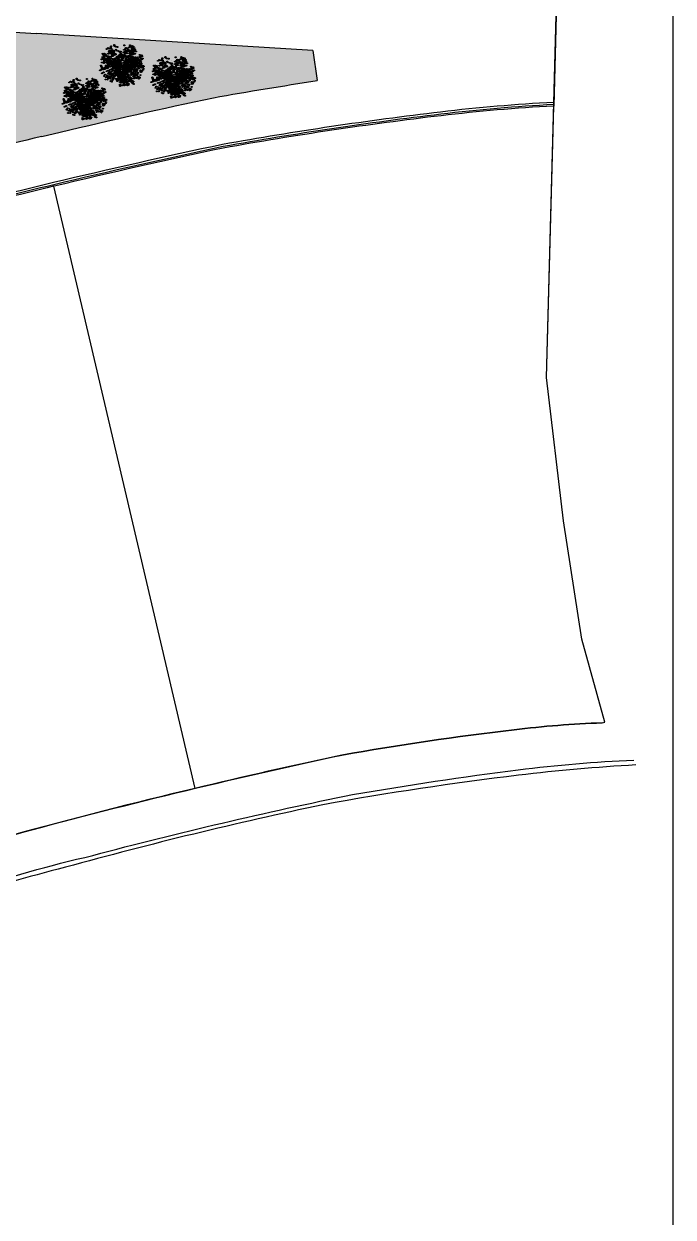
# Model space of a CAD drawing. Header units: millimetres. Extents: x 441061 to 442903, y 4515148 to 4515613.
# Drawn here: x 441705.22 to 441727.37, y 4515546.27 to 4515587 of the extents above; entities that cross this region are included whole.
import ezdxf

# ---------------------------------------------------------------- set-up
doc = ezdxf.new("R2010")
doc.units = ezdxf.units.MM
doc.linetypes.add('PUNTOS2', pattern=[0.125, 0, -0.125])
doc.layers.add('01_cartela', color=6, linetype='Continuous', plot=False)
doc.layers.add('01_cesped', color=7, linetype='Continuous', true_color=0x659a66)
for name, color, linetype in [('01_photinia', 7, 'Continuous'), ('01_piscinas', 254, 'Continuous'), ('ARBOL', 116, 'Continuous')]:
    doc.layers.add(name, color=color, linetype=linetype)

# ---------------------------------------------------------------- blocks, each defined once
blk = doc.blocks.new('A$C43804232')
at = {"layer": 'ARBOL', "color": 202, "linetype": 'PUNTOS2', "ltscale": 10}
for p, q in [((2.16, 3.69), (2.19, 3.69)), ((2.75, 3.72), (2.77, 3.73)), ((0.81, 3.1), (0.8, 3.11)), ((1.52, 3.02), (1.52, 3.02)), ((1.7, 3.1), (1.69, 3.12)), ((1.87, 3.15), (1.88, 3.15)), ((2.19, 3.55), (2.23, 3.54)), ((2.25, 2.78), (2.25, 2.79)), ((2.34, 2.45), (2.37, 2.44)), ((2.64, 2.75), (2.65, 2.74)), ((2.69, 2.83), (2.7, 2.81)), ((2.95, 2.6), (2.96, 2.59)), ((3.15, 3.32), (3.17, 3.32)), ((3.25, 3.53), (3.26, 3.54)), ((2.46, 1.79), (2.49, 1.83)), ((2.95, 2.26), (2.96, 2.25)), ((3.08, 2.31), (3.09, 2.3)), ((3.13, 2.17), (3.12, 2.26))]:
    blk.add_line(p, q, dxfattribs=at)
at = {"layer": 'ARBOL', "color": 98, "linetype": 'PUNTOS2', "ltscale": 10}
for p, q in [((2.19, 4.12), (2.23, 4.11)), ((2.24, 3.92), (2.28, 3.92)), ((2.96, 4.16), (2.98, 4.17)), ((3.48, 3.63), (3.5, 3.64)), ((3.61, 3.91), (3.63, 3.92)), ((0.08, 2.59), (0.08, 2.6)), ((0.43, 3.35), (0.43, 3.36)), ((0.77, 2.69), (0.68, 2.69)), ((1.59, 3.34), (1.58, 3.37)), ((2.42, 2.5), (2.46, 2.49)), ((0.42, 2.18), (0.42, 2.18)), ((1.48, 2.26), (1.5, 2.27)), ((3.45, 2.14), (3.44, 2.25)), ((1.15, 0.99), (1.09, 0.81))]:
    blk.add_line(p, q, dxfattribs=at)
at = {"layer": 'ARBOL', "color": 12, "linetype": 'PUNTOS2', "ltscale": 10}
for p, q in [((0.54, 2.52), (0.53, 2.53)), ((1.07, 2.6), (1, 2.6)), ((1.5, 2.78), (1.5, 2.78)), ((1.77, 2.83), (1.75, 2.86)), ((1.86, 2.46), (1.87, 2.46)), ((0.8, 2.2), (0.8, 2.2)), ((1.35, 2.16), (1.27, 2.12)), ((1.61, 2.27), (1.63, 2.27))]:
    blk.add_line(p, q, dxfattribs=at)
at = {"layer": 'ARBOL', "color": 10, "linetype": 'PUNTOS2', "ltscale": 10}
for p, q in [((1.36, 1.29), (1.31, 1.15)), ((2.24, 2.24), (2.25, 2.22))]:
    blk.add_line(p, q, dxfattribs=at)
at = {"layer": 'ARBOL', "color": 12, "linetype": 'PUNTOS2', "ltscale": 10}
blk.add_lwpolyline([(3.35, 2.88), (3.33, 2.82), (3.33, 2.82), (3.33, 2.78)], dxfattribs=at)
at = {"layer": 'ARBOL', "color": 98, "linetype": 'PUNTOS2', "ltscale": 10}
blk.add_lwpolyline([(3.74, 3.06), (3.71, 2.98), (3.71, 2.98), (3.72, 2.93)], dxfattribs=at)
at = {"layer": 'ARBOL', "color": 202, "linetype": 'PUNTOS2', "ltscale": 10}
blk.add_lwpolyline([(2.85, 1.99), (2.81, 1.97), (2.81, 1.97), (2.8, 1.96)], dxfattribs=at)
at = {"layer": 'ARBOL', "color": 98, "linetype": 'PUNTOS2', "ltscale": 10}
for centre, radius in [((0.46, 3.63), 0.0526), ((0.62, 3.66), 0.0526), ((0.72, 3.63), 0.0457), ((0.79, 3.76), 0.0526), ((1.02, 3.65), 0.0526), ((1.16, 4.13), 0.0457), ((1.22, 4.33), 0.0457), ((1.3, 4.2), 0.0526), ((1.32, 4.37), 0.0457), ((1.39, 4.15), 0.0457), ((1.39, 3.95), 0.0457), ((1.41, 3.6), 0.0526), ((1.45, 4.16), 0.0457), ((1.49, 4.22), 0.0457), ((1.5, 3.82), 0.0457), ((1.53, 3.94), 0.0457), ((1.55, 4.42), 0.0457), ((1.63, 4.29), 0.0526), ((1.62, 4), 0.0457), ((1.65, 3.8), 0.0526), ((1.69, 4.2), 0.0457), ((1.74, 3.64), 0.0457), ((1.77, 4.08), 0.0526), ((1.76, 3.76), 0.0457), ((1.86, 3.83), 0.0457), ((1.88, 4.22), 0.0457), ((1.89, 3.63), 0.0526), ((1.92, 4.03), 0.0457), ((2.01, 3.9), 0.0526), ((1.99, 3.75), 0.0457), ((2.06, 4.26), 0.0457), ((2.07, 4.1), 0.0457), ((2.14, 3.83), 0.0526), ((2.17, 3.71), 0.0457), ((2.18, 4.09), 0.0457), ((2.2, 4.14), 0.0457), ((2.23, 3.89), 0.0457), ((2.24, 4.29), 0.0457), ((2.24, 3.95), 0.0457), ((2.31, 4.45), 0.0457), ((2.33, 3.65), 0.0526), ((2.35, 4.48), 0.0457), ((2.36, 4.26), 0.0457), ((2.36, 4.11), 0.0526), ((2.44, 4.35), 0.0526), ((2.46, 4.22), 0.0457), ((2.53, 3.95), 0.0457), ((2.57, 4.44), 0.0457), ((2.68, 4.4), 0.0457), ((2.71, 4.14), 0.0457), ((2.72, 3.63), 0.0457), ((2.77, 3.76), 0.0457), ((2.8, 4.27), 0.0457), ((2.8, 4.11), 0.0457), ((2.83, 3.59), 0.0457), ((2.89, 4.22), 0.0457), ((2.91, 4.15), 0.0457), ((2.96, 3.87), 0.0457), ((3.09, 3.82), 0.0457), ((3.21, 4.1), 0.0457), ((3.24, 3.72), 0.0457), ((3.36, 3.89), 0.0457), ((3.43, 3.62), 0.0457), ((3.44, 4.02), 0.0457), ((3.44, 3.86), 0.0457), ((3.49, 3.65), 0.0457), ((3.49, 3.69), 0.0457), ((3.53, 3.97), 0.0457), ((3.55, 3.9), 0.0457), ((0.13, 2.62), 0.0526), ((0.14, 3.19), 0.0457), ((0.24, 3.4), 0.0526), ((0.23, 3.23), 0.0457), ((0.29, 3.53), 0.0526), ((0.33, 3.3), 0.0457), ((0.36, 3.1), 0.0526), ((0.39, 2.78), 0.0526), ((0.39, 3.5), 0.0457), ((0.44, 2.92), 0.0526), ((0.48, 3.37), 0.0526), ((0.48, 2.69), 0.0457), ((0.57, 3.53), 0.0526), ((0.61, 3.01), 0.0526), ((0.63, 2.76), 0.0526), ((0.63, 3.34), 0.0457), ((0.74, 3.54), 0.0526), ((0.76, 2.69), 0.0526), ((0.81, 3.5), 0.0526), ((0.82, 2.52), 0.0457), ((0.85, 2.69), 0.0457), ((0.94, 3.44), 0.0526), ((0.95, 2.73), 0.0457), ((1, 3.26), 0.0457), ((1.05, 3.55), 0.0457), ((1.09, 3.44), 0.0457), ((1.18, 3.13), 0.0526), ((1.18, 3.07), 0.0457), ((1.23, 2.85), 0.0526), ((1.34, 3.41), 0.0526), ((1.33, 2.83), 0.0457), ((1.36, 3.46), 0.0526), ((1.35, 3.3), 0.0457), ((1.4, 2.95), 0.0526), ((1.43, 2.4), 0.0457), ((1.45, 3.37), 0.0457), ((1.47, 3.17), 0.0526), ((1.51, 3.57), 0.0457), ((1.59, 3.44), 0.0526), ((1.69, 2.63), 0.0457), ((1.73, 3.37), 0.0526), ((1.74, 2.67), 0.0457), ((1.79, 3.2), 0.0457), ((1.83, 2.74), 0.0457), ((1.86, 2.54), 0.0526), ((1.87, 3.38), 0.0457), ((1.9, 2.94), 0.0457), ((2.06, 2.28), 0.132), ((1.98, 2.81), 0.0526), ((2.07, 3.14), 0.0457), ((2.1, 3.26), 0.0457), ((2.12, 2.74), 0.0526), ((2.17, 2.96), 0.0526), ((2.17, 2.66), 0.0457), ((2.2, 3.33), 0.0457), ((2.23, 3.13), 0.0526), ((2.26, 3.53), 0.0457), ((2.27, 2.93), 0.0457), ((2.34, 3.4), 0.0526), ((2.33, 3.24), 0.0457), ((2.34, 3.06), 0.0526), ((2.36, 2.8), 0.0526), ((2.36, 2.44), 0.0457), ((2.48, 3.33), 0.0526), ((2.5, 2.73), 0.0526), ((2.55, 3.55), 0.0526), ((2.54, 3.16), 0.0457), ((2.57, 3.39), 0.0457), ((2.57, 2.5), 0.0457), ((2.58, 3.45), 0.0457), ((2.6, 2.85), 0.0457), ((2.62, 3.34), 0.0457), ((2.64, 2.74), 0.0457), ((2.65, 2.75), 0.0457), ((2.65, 2.53), 0.0526), ((2.66, 2.45), 0.0457), ((2.71, 2.52), 0.0457), ((2.73, 2.63), 0.0457), ((2.89, 2.5), 0.0526), ((2.9, 3.42), 0.0457), ((2.91, 2.62), 0.0526), ((2.92, 3.4), 0.0457), ((3, 3.32), 0.0526), ((3.02, 2.38), 0.0457), ((3.03, 2.78), 0.0457), ((3.08, 3.49), 0.0457), ((3.1, 3.29), 0.0457), ((3.1, 2.81), 0.0526), ((3.11, 2.67), 0.0457), ((3.11, 3.45), 0.0457), ((3.13, 3.56), 0.0457), ((3.15, 2.5), 0.0457), ((3.18, 2.4), 0.0457), ((3.25, 2.56), 0.0457), ((3.28, 2.36), 0.0526), ((3.33, 3.38), 0.0457), ((3.37, 3.52), 0.0457), ((3.38, 2.89), 0.0526), ((3.4, 3.05), 0.0526), ((3.39, 2.64), 0.0526), ((3.46, 2.88), 0.0457), ((3.5, 3.17), 0.0457), ((3.52, 3.43), 0.0457), ((3.53, 2.57), 0.0526), ((3.54, 3.06), 0.0457), ((3.59, 2.39), 0.0457), ((3.65, 2.93), 0.0457), ((3.66, 2.49), 0.0526), ((3.71, 2.62), 0.0526), ((3.72, 3.06), 0.0526), ((3.73, 3.24), 0.0526), ((3.75, 2.39), 0.0457), ((3.8, 3.05), 0.0457), ((3.8, 2.84), 0.0457), ((3.81, 2.59), 0.0457), ((3.83, 3.36), 0.0457), ((3.85, 3.16), 0.0526), ((3.88, 2.72), 0.0526), ((3.89, 2.47), 0.0526), ((3.9, 3.29), 0.0526), ((3.98, 2.75), 0.0457), ((4.01, 3.27), 0.0457), ((4.03, 2.4), 0.0526), ((4.04, 2.87), 0.0526), ((4.07, 3.39), 0.0526), ((4.1, 2.61), 0.0526), ((4.11, 2.46), 0.0457), ((4.14, 2.83), 0.0526), ((4.13, 2.52), 0.0457), ((4.17, 2.74), 0.0457), ((4.17, 2.4), 0.0457), ((0.05, 1.6), 0.0526), ((0.11, 1.59), 0.0457), ((0.17, 1.28), 0.0526), ((0.2, 1.71), 0.0457), ((0.22, 1.76), 0.0457), ((0.25, 1.92), 0.0526), ((0.27, 1.25), 0.0457), ((0.41, 1.3), 0.0526), ((0.56, 1.4), 0.0457), ((0.59, 1.17), 0.0457), ((0.63, 1.53), 0.0526), ((0.62, 1.39), 0.0457), ((0.7, 1.57), 0.0457), ((0.73, 2.22), 0.0457), ((0.75, 2.11), 0.0526), ((0.79, 1.25), 0.0526), ((0.9, 2.21), 0.0457), ((0.92, 2.26), 0.0457), ((1.04, 1.63), 0.0457), ((1.18, 1.98), 0.0457), ((1.23, 2.3), 0.0457), ((1.39, 1.7), 0.0457), ((1.45, 1.38), 0.0526), ((1.57, 1.64), 0.0526), ((1.6, 1.48), 0.0457), ((1.61, 1.2), 0.0457), ((1.66, 1.61), 0.0526), ((1.68, 1.35), 0.0526), ((1.74, 2.02), 0.0457), ((1.78, 1.56), 0.0457), ((1.82, 1.27), 0.0457), ((1.94, 1.83), 0.0457), ((1.94, 1.23), 0.0457), ((1.95, 2.09), 0.0457), ((1.99, 1.48), 0.0526), ((1.98, 1.78), 0.0457), ((1.99, 1.42), 0.0457), ((2.07, 2.05), 0.0457), ((2.09, 1.62), 0.0526), ((2.08, 1.46), 0.0457), ((2.18, 1.53), 0.0457), ((2.21, 1.33), 0.0526), ((2.22, 2), 0.0457), ((2.29, 2.11), 0.0457), ((2.36, 2.28), 0.0457), ((2.36, 1.58), 0.0526), ((2.44, 1.29), 0.0526), ((2.48, 1.61), 0.0457), ((2.55, 2.32), 0.0457), ((2.59, 1.82), 0.0526), ((2.64, 1.53), 0.0526), ((2.67, 1.77), 0.0526), ((2.66, 1.52), 0.0526), ((2.78, 1.54), 0.0457), ((2.79, 1.79), 0.0457), ((2.89, 1.66), 0.0526), ((2.89, 1.41), 0.0526), ((2.9, 2), 0.0526), ((2.89, 1.83), 0.0457), ((2.95, 2.13), 0.0526), ((2.96, 1.33), 0.0457), ((2.99, 1.9), 0.0457), ((3.02, 1.7), 0.0526), ((3.05, 2.19), 0.0526), ((3.05, 2.1), 0.0457), ((3.12, 1.25), 0.0457), ((3.13, 1.97), 0.0526), ((3.12, 1.48), 0.0457), ((3.15, 2.23), 0.0457), ((3.17, 2.35), 0.0457), ((3.18, 1.95), 0.0526), ((3.23, 2.09), 0.0526), ((3.21, 1.42), 0.0457), ((3.26, 1.86), 0.0457), ((3.33, 2.06), 0.0457), ((3.36, 2.28), 0.0457), ((3.38, 1.36), 0.0457), ((3.41, 1.93), 0.0526), ((3.44, 2.3), 0.0457), ((3.46, 1.76), 0.0526), ((3.46, 1.6), 0.0457), ((3.48, 1.32), 0.0457), ((3.51, 1.9), 0.0526), ((3.55, 1.67), 0.0457), ((3.55, 2.29), 0.0457), ((3.56, 1.28), 0.0457), ((3.61, 1.87), 0.0457), ((3.62, 2.21), 0.0457), ((3.65, 2.33), 0.0457), ((3.7, 1.74), 0.0526), ((3.73, 1.18), 0.0457), ((3.77, 2.19), 0.0526), ((3.82, 2), 0.0457), ((3.88, 2.31), 0.0457), ((3.89, 2.12), 0.0526), ((4.07, 1.98), 0.0526), ((4.15, 2.19), 0.0526), ((4.16, 2.04), 0.0457), ((4.17, 2.1), 0.0457), ((4.21, 1.99), 0.0457), ((0.32, 0.95), 0.0457), ((0.37, 1.05), 0.0526), ((0.41, 0.82), 0.0457), ((0.63, 1.06), 0.0457), ((0.68, 1.05), 0.0457), ((0.78, 1.09), 0.0457), ((0.87, 1.15), 0.0457), ((0.88, 0.54), 0.0526), ((0.87, 0.38), 0.0457), ((0.9, 0.95), 0.0526), ((0.93, 0.68), 0.0526), ((0.97, 0.44), 0.0457), ((1.01, 0.5), 0.0457), ((1.03, 0.65), 0.0457), ((1.1, 0.77), 0.0526), ((1.12, 0.52), 0.0526), ((1.12, 0.69), 0.0457), ((1.21, 0.35), 0.0457), ((1.22, 0.89), 0.0526), ((1.32, 0.56), 0.0526), ((1.31, 0.39), 0.0457), ((1.37, 0.69), 0.0526), ((1.4, 0.46), 0.0457), ((1.43, 0.26), 0.0526), ((1.47, 0.66), 0.0457), ((1.53, 0.79), 0.0526), ((1.55, 0.53), 0.0526), ((1.66, 0.9), 0.0526), ((1.65, 0.74), 0.0457), ((1.69, 0.47), 0.0526), ((1.75, 0.29), 0.0457), ((1.76, 0.68), 0.0526), ((1.81, 1.01), 0.0457), ((1.83, 0.47), 0.0457), ((1.84, 0.8), 0.0457), ((1.97, 0.9), 0.0457), ((2.02, 1.04), 0.0457), ((2.06, 0.17), 0.0526), ((2.06, 0.85), 0.0457), ((2.11, 0.92), 0.0457), ((2.15, 0.2), 0.0526), ((2.22, 1.09), 0.0457), ((2.21, 0.63), 0.0457), ((2.24, 0.24), 0.0457), ((2.33, 0.46), 0.0526), ((2.34, 0.38), 0.0526), ((2.35, 0.25), 0.0526), ((2.43, 0.41), 0.0526), ((2.48, 0.19), 0.0526), ((2.51, 1.1), 0.0457), ((2.53, 0.05), 0.0457), ((2.62, 0.93), 0.0526), ((2.74, 1.15), 0.0457), ((2.76, 0.4), 0.0526), ((2.82, 0.26), 0.0457), ((2.85, 0.98), 0.0526), ((2.84, 0.23), 0.0457), ((2.99, 0.53), 0.0457), ((3.07, 0.73), 0.0457), ((3.13, 0.44), 0.0457), ((3.17, 0.92), 0.0457), ((3.2, 0.72), 0.0457), ((3.23, 1.11), 0.0457), ((3.25, 0.92), 0.0457), ((3.26, 0.61), 0.0457), ((3.28, 1.09), 0.0457), ((3.3, 0.97), 0.0457), ((3.33, 0.84), 0.0457), ((3.35, 0.94), 0.0457), ((3.35, 0.83), 0.0457), ((3.44, 1.07), 0.0457), ((3.48, 0.56), 0.0457), ((3.5, 0.76), 0.0457), ((3.67, 1.07), 0.0457)]:
    blk.add_circle(centre, radius, dxfattribs=at)
at = {"layer": 'ARBOL', "color": 202, "linetype": 'PUNTOS2', "ltscale": 10}
for centre, radius in [((1.36, 3.7), 0.0351), ((1.41, 3.86), 0.0351), ((1.48, 3.76), 0.0405), ((1.49, 3.89), 0.0351), ((1.55, 3.72), 0.0351), ((1.59, 3.72), 0.0351), ((1.62, 3.77), 0.0351), ((1.67, 3.93), 0.0351), ((1.73, 3.83), 0.0405), ((1.72, 3.61), 0.0351), ((1.77, 3.76), 0.0351), ((1.84, 3.66), 0.0405), ((1.92, 3.78), 0.0351), ((1.95, 3.63), 0.0351), ((2.06, 3.8), 0.0351), ((2.07, 3.68), 0.0351), ((2.15, 3.67), 0.0351), ((2.17, 3.72), 0.0351), ((2.2, 3.83), 0.0351), ((2.26, 3.95), 0.0351), ((2.28, 3.98), 0.0351), ((2.29, 3.8), 0.0351), ((2.29, 3.69), 0.0405), ((2.35, 3.88), 0.0405), ((2.37, 3.78), 0.0351), ((2.45, 3.94), 0.0351), ((2.53, 3.92), 0.0351), ((2.56, 3.71), 0.0351), ((2.63, 3.81), 0.0351), ((2.63, 3.69), 0.0351), ((2.7, 3.78), 0.0351), ((2.71, 3.72), 0.0351), ((2.95, 3.68), 0.0351), ((3.12, 3.62), 0.0351), ((0.58, 2.98), 0.0351), ((0.66, 3.14), 0.0405), ((0.65, 3.01), 0.0351), ((0.7, 3.24), 0.0405), ((0.73, 3.06), 0.0351), ((0.75, 2.91), 0.0405), ((0.78, 3.22), 0.0351), ((0.83, 3.32), 0.0405), ((0.84, 3.12), 0.0405), ((0.91, 3.24), 0.0405), ((0.95, 3.34), 0.0405), ((0.96, 3.09), 0.0351), ((1.03, 3.32), 0.0351), ((1.04, 3.25), 0.0405), ((1.08, 3.42), 0.0405), ((1.1, 3.22), 0.0405), ((1.2, 3.17), 0.0405), ((1.25, 3.03), 0.0351), ((1.26, 3.33), 0.0405), ((1.28, 3.26), 0.0351), ((1.31, 3.17), 0.0351), ((1.38, 2.93), 0.0405), ((1.5, 3.15), 0.0405), ((1.52, 3.19), 0.0405), ((1.51, 3.07), 0.0351), ((1.55, 3.57), 0.0351), ((1.56, 3.29), 0.0405), ((1.54, 3.01), 0.024), ((1.59, 3.12), 0.0351), ((1.61, 2.96), 0.0405), ((1.63, 3.46), 0.0351), ((1.64, 3.27), 0.0351), ((1.65, 3.55), 0.0351), ((1.7, 3.17), 0.0405), ((1.68, 2.98), 0.024), ((1.68, 2.92), 0.0208), ((1.74, 3.45), 0.0405), ((1.73, 3.19), 0.0208), ((1.74, 3.01), 0.024), ((1.78, 3.18), 0.0208), ((1.77, 3.09), 0.024), ((1.81, 3.33), 0.0351), ((1.81, 3.12), 0.0405), ((1.83, 3.42), 0.0351), ((1.83, 2.98), 0.024), ((1.83, 3.23), 0.024), ((1.83, 3.17), 0.0208), ((1.85, 2.99), 0.0351), ((1.9, 3.47), 0.0351), ((1.89, 3.25), 0.024), ((1.9, 3.14), 0.024), ((1.91, 3.13), 0.0351), ((1.93, 3.32), 0.0405), ((1.91, 3.21), 0.0208), ((1.93, 2.79), 0.0351), ((1.94, 3.08), 0.0208), ((1.97, 3.23), 0.024), ((1.98, 3.16), 0.024), ((1.97, 2.73), 0.024), ((2.01, 3.41), 0.0351), ((2.02, 3.53), 0.0405), ((2.04, 3.19), 0.024), ((2.04, 3.11), 0.024), ((2.03, 2.94), 0.0208), ((2.03, 2.82), 0.0208), ((2.05, 3.08), 0.024), ((2.05, 2.84), 0.024), ((2.06, 3.15), 0.0208), ((2.07, 2.94), 0.0351), ((2.07, 3.01), 0.024), ((2.09, 3.03), 0.0351), ((2.12, 3.48), 0.0405), ((2.12, 3.17), 0.024), ((2.12, 2.97), 0.0208), ((2.15, 3.38), 0.0351), ((2.15, 2.8), 0.0405), ((2.14, 3.02), 0.0208), ((2.16, 3.09), 0.0351), ((2.15, 2.76), 0.024), ((2.16, 3.06), 0.024), ((2.16, 2.84), 0.0208), ((2.19, 3.52), 0.0351), ((2.19, 2.93), 0.0405), ((2.19, 2.88), 0.024), ((2.2, 3.57), 0.0351), ((2.21, 3.24), 0.0351), ((2.21, 2.89), 0.024), ((2.21, 2.83), 0.0208), ((2.22, 2.78), 0.0351), ((2.27, 3.34), 0.0405), ((2.27, 3.02), 0.0351), ((2.28, 3.14), 0.0405), ((2.28, 2.88), 0.0405), ((2.27, 2.92), 0.024), ((2.29, 2.68), 0.0405), ((2.29, 2.41), 0.0351), ((2.28, 2.81), 0.024), ((2.29, 2.87), 0.0208), ((2.3, 2.74), 0.024), ((2.31, 2.46), 0.024), ((2.33, 2.42), 0.0208), ((2.34, 2.55), 0.0208), ((2.35, 2.7), 0.0208), ((2.36, 3.17), 0.0208), ((2.38, 3.09), 0.0405), ((2.37, 2.96), 0.0208), ((2.39, 2.63), 0.0405), ((2.38, 3.04), 0.0208), ((2.39, 2.58), 0.0208), ((2.38, 2.5), 0.024), ((2.39, 2.82), 0.0208), ((2.4, 2.44), 0.024), ((2.42, 3.56), 0.0351), ((2.43, 2.95), 0.0351), ((2.41, 2.9), 0.024), ((2.44, 3.25), 0.0405), ((2.42, 2.99), 0.0208), ((2.43, 3.14), 0.024), ((2.45, 3.13), 0.0351), ((2.43, 2.77), 0.024), ((2.45, 3.21), 0.0208), ((2.44, 3.1), 0.0208), ((2.44, 2.85), 0.0208), ((2.44, 2.57), 0.0208), ((2.45, 2.45), 0.0351), ((2.46, 3.18), 0.0351), ((2.45, 2.5), 0.0208), ((2.47, 3.08), 0.0208), ((2.47, 2.72), 0.0351), ((2.47, 2.98), 0.0208), ((2.49, 3.09), 0.0351), ((2.49, 3.19), 0.0208), ((2.5, 3.09), 0.0208), ((2.49, 2.84), 0.0208), ((2.5, 2.63), 0.0351), ((2.52, 2.47), 0.0405), ((2.49, 2.41), 0.0208), ((2.51, 2.64), 0.0351), ((2.51, 2.55), 0.024), ((2.51, 2.77), 0.0208), ((2.52, 2.41), 0.0351), ((2.52, 2.62), 0.0208), ((2.53, 2.48), 0.024), ((2.54, 2.95), 0.024), ((2.57, 3.32), 0.0351), ((2.55, 3.02), 0.0208), ((2.55, 2.7), 0.0208), ((2.56, 2.46), 0.0351), ((2.57, 3.07), 0.024), ((2.56, 2.82), 0.024), ((2.58, 2.55), 0.0351), ((2.57, 2.89), 0.0208), ((2.58, 3.13), 0.0208), ((2.58, 2.75), 0.024), ((2.58, 2.64), 0.024), ((2.58, 2.48), 0.0208), ((2.58, 2.44), 0.0208), ((2.6, 3.42), 0.0351), ((2.6, 2.49), 0.0208), ((2.62, 2.97), 0.0208), ((2.62, 2.53), 0.024), ((2.63, 2.75), 0.0208), ((2.65, 3.29), 0.0351), ((2.65, 2.86), 0.0208), ((2.65, 2.76), 0.0208), ((2.68, 2.82), 0.0208), ((2.7, 2.45), 0.0405), ((2.71, 3.16), 0.0351), ((2.69, 2.92), 0.0208), ((2.71, 2.54), 0.0405), ((2.7, 2.84), 0.0208), ((2.7, 2.5), 0.0208), ((2.72, 3.14), 0.0351), ((2.75, 3.5), 0.0351), ((2.73, 2.45), 0.0208), ((2.74, 2.77), 0.024), ((2.74, 2.67), 0.0208), ((2.78, 3.08), 0.0405), ((2.76, 2.87), 0.0208), ((2.76, 2.53), 0.0208), ((2.79, 2.82), 0.0208), ((2.8, 2.67), 0.0351), ((2.81, 2.78), 0.0208), ((2.84, 3.21), 0.0351), ((2.85, 3.46), 0.0351), ((2.86, 3.06), 0.0351), ((2.84, 2.9), 0.0208), ((2.85, 2.83), 0.024), ((2.86, 2.69), 0.0405), ((2.87, 3.18), 0.0351), ((2.87, 2.58), 0.0351), ((2.88, 3.27), 0.0351), ((2.86, 2.9), 0.0208), ((2.86, 2.51), 0.0208), ((2.87, 2.67), 0.0208), ((2.88, 2.63), 0.0208), ((2.9, 2.45), 0.0351), ((2.88, 2.44), 0.0208), ((2.92, 2.81), 0.0208), ((2.93, 2.68), 0.0208), ((2.93, 2.61), 0.0208), ((2.94, 2.77), 0.0208), ((2.96, 3.39), 0.0351), ((2.95, 2.64), 0.0208), ((2.97, 2.5), 0.0351), ((3.01, 2.49), 0.0208), ((3.03, 3.13), 0.0351), ((3.06, 3.52), 0.0351), ((3.07, 3.23), 0.0351), ((3.07, 2.75), 0.0405), ((3.06, 2.4), 0.0208), ((3.09, 2.88), 0.0405), ((3.09, 2.56), 0.0405), ((3.11, 3.31), 0.0351), ((3.12, 3.49), 0.0351), ((3.13, 2.74), 0.0351), ((3.16, 3.34), 0.0351), ((3.16, 3.37), 0.0351), ((3.16, 2.97), 0.0351), ((3.18, 3.16), 0.0351), ((3.19, 2.5), 0.0405), ((3.19, 3.58), 0.0351), ((3.2, 2.88), 0.0351), ((3.21, 3.53), 0.0351), ((2.29, 2.28), 0.0351), ((2.29, 1.75), 0.0405), ((2.29, 2.19), 0.0208), ((2.29, 1.95), 0.024), ((2.29, 1.61), 0.0208), ((2.3, 2.14), 0.0208), ((2.3, 1.84), 0.024), ((2.31, 1.82), 0.024), ((2.31, 1.76), 0.0208), ((2.32, 2.35), 0.024), ((2.33, 2.17), 0.024), ((2.32, 1.91), 0.0208), ((2.35, 1.52), 0.0405), ((2.34, 2.29), 0.024), ((2.34, 2.15), 0.0208), ((2.34, 1.93), 0.024), ((2.34, 1.66), 0.024), ((2.34, 1.6), 0.0208), ((2.37, 1.84), 0.024), ((2.39, 1.77), 0.0351), ((2.38, 1.73), 0.024), ((2.39, 2.24), 0.0208), ((2.39, 2.18), 0.0208), ((2.39, 2.09), 0.024), ((2.39, 1.92), 0.0208), ((2.39, 1.8), 0.0208), ((2.4, 2.24), 0.0208), ((2.4, 2.01), 0.0208), ((2.4, 1.69), 0.024), ((2.41, 2.29), 0.0208), ((2.41, 1.58), 0.024), ((2.43, 2.31), 0.0351), ((2.42, 1.65), 0.0208), ((2.44, 2.12), 0.024), ((2.43, 1.95), 0.0208), ((2.45, 1.96), 0.0208), ((2.47, 1.92), 0.0405), ((2.47, 1.92), 0.024), ((2.47, 1.86), 0.0208), ((2.48, 2), 0.0208), ((2.5, 1.71), 0.0405), ((2.53, 1.89), 0.0405), ((2.52, 1.7), 0.0405), ((2.51, 1.84), 0.0208), ((2.52, 2.07), 0.0208), ((2.53, 2.13), 0.0208), ((2.53, 1.99), 0.0208), ((2.54, 1.75), 0.0208), ((2.53, 1.62), 0.0208), ((2.54, 1.8), 0.0208), ((2.56, 2.12), 0.024), ((2.58, 1.41), 0.0351), ((2.59, 1.82), 0.0208), ((2.58, 1.78), 0.0208), ((2.58, 1.7), 0.024), ((2.59, 1.64), 0.024), ((2.6, 1.97), 0.024), ((2.61, 1.71), 0.0351), ((2.61, 1.54), 0.024), ((2.62, 1.91), 0.0351), ((2.62, 1.9), 0.024), ((2.64, 1.83), 0.024), ((2.63, 1.78), 0.0208), ((2.65, 1.71), 0.0208), ((2.65, 1.53), 0.0208), ((2.65, 1.49), 0.0208), ((2.68, 2.05), 0.024), ((2.7, 2.06), 0.0405), ((2.7, 1.94), 0.0351), ((2.7, 1.8), 0.0405), ((2.7, 1.61), 0.0405), ((2.68, 1.54), 0.0208), ((2.69, 2.38), 0.0208), ((2.69, 2.36), 0.0208), ((2.69, 2.31), 0.024), ((2.7, 1.86), 0.024), ((2.7, 2.02), 0.0208), ((2.71, 1.75), 0.024), ((2.7, 1.58), 0.024), ((2.72, 2.27), 0.0208), ((2.74, 2.17), 0.0405), ((2.72, 1.82), 0.0208), ((2.73, 1.69), 0.024), ((2.74, 2.1), 0.024), ((2.76, 1.55), 0.0351), ((2.77, 1.99), 0.0351), ((2.77, 2.34), 0.0208), ((2.77, 2.32), 0.0208), ((2.79, 1.84), 0.0405), ((2.77, 1.68), 0.0208), ((2.78, 1.64), 0.0208), ((2.8, 2.36), 0.0351), ((2.78, 2.06), 0.0208), ((2.78, 1.98), 0.0208), ((2.78, 1.84), 0.024), ((2.82, 2.21), 0.0405), ((2.8, 1.9), 0.0208), ((2.8, 1.69), 0.0208), ((2.81, 2.35), 0.0208), ((2.82, 2.14), 0.0351), ((2.81, 2.11), 0.0208), ((2.82, 2.23), 0.0208), ((2.82, 1.82), 0.0208), ((2.82, 1.73), 0.024), ((2.84, 2), 0.024), ((2.89, 2.05), 0.0405), ((2.86, 1.97), 0.0208), ((2.88, 1.67), 0.0351), ((2.88, 1.49), 0.0351), ((2.88, 2.26), 0.0208), ((2.89, 2.24), 0.0351), ((2.89, 1.83), 0.024), ((2.88, 1.75), 0.0208), ((2.89, 2.18), 0.0208), ((2.92, 2.37), 0.0351), ((2.9, 2.37), 0.0208), ((2.91, 2.33), 0.0351), ((2.9, 2.05), 0.024), ((2.92, 2.03), 0.0405), ((2.9, 1.79), 0.024), ((2.92, 1.99), 0.024), ((2.93, 2.27), 0.0208), ((2.94, 1.62), 0.0351), ((2.96, 2.13), 0.0405), ((2.96, 2.26), 0.0208), ((2.99, 2.35), 0.0405), ((2.97, 2.27), 0.0208), ((2.97, 2.06), 0.0208), ((2.98, 2.01), 0.024), ((2.98, 1.95), 0.0351), ((2.99, 2.38), 0.0208), ((3, 1.97), 0.0208), ((3.01, 2.34), 0.0208), ((3.03, 2.11), 0.0351), ((3.06, 2.28), 0.0351), ((3.06, 2.32), 0.0208), ((3.06, 1.99), 0.024), ((3.07, 1.57), 0.0351), ((3.08, 2.35), 0.0208), ((3.1, 2.01), 0.0405), ((3.12, 2.3), 0.0351), ((3.14, 1.88), 0.0405), ((3.13, 1.76), 0.0351), ((3.15, 1.54), 0.0351), ((3.18, 1.99), 0.0405), ((3.21, 2.29), 0.0351), ((3.21, 1.81), 0.0351), ((3.21, 1.51), 0.0351), ((3.24, 2.37), 0.0351), ((3.25, 1.97), 0.0351), ((3.26, 2.22), 0.0351), ((3.35, 1.44), 0.0351)]:
    blk.add_circle(centre, radius, dxfattribs=at)
at = {"layer": 'ARBOL', "color": 12, "linetype": 'PUNTOS2', "ltscale": 10}
for centre, radius in [((0.57, 2.54), 0.0405), ((0.78, 2.67), 0.0405), ((0.81, 2.77), 0.0405), ((0.84, 2.59), 0.0351), ((0.94, 2.85), 0.0405), ((0.96, 2.65), 0.0405), ((1.06, 2.6), 0.0405), ((1.07, 2.41), 0.0208), ((1.11, 2.46), 0.0351), ((1.12, 2.43), 0.024), ((1.13, 2.6), 0.0351), ((1.12, 2.57), 0.024), ((1.15, 2.53), 0.0208), ((1.19, 2.71), 0.024), ((1.21, 2.63), 0.0351), ((1.21, 2.5), 0.024), ((1.21, 2.69), 0.0208), ((1.23, 2.4), 0.0208), ((1.27, 2.69), 0.0208), ((1.29, 2.48), 0.0208), ((1.3, 2.71), 0.0208), ((1.31, 2.46), 0.0208), ((1.36, 2.75), 0.024), ((1.35, 2.5), 0.024), ((1.38, 2.89), 0.0351), ((1.39, 2.49), 0.0208), ((1.42, 2.72), 0.0405), ((1.5, 2.7), 0.0351), ((1.52, 2.4), 0.0208), ((1.55, 2.8), 0.0405), ((1.58, 2.65), 0.024), ((1.61, 2.69), 0.0208), ((1.66, 2.63), 0.0208), ((1.68, 2.47), 0.0208), ((1.68, 2.64), 0.0208), ((1.73, 2.76), 0.0208), ((1.75, 2.9), 0.024), ((1.78, 2.55), 0.0351), ((1.77, 2.83), 0.024), ((1.8, 2.55), 0.0208), ((1.8, 2.8), 0.0208), ((1.81, 2.58), 0.0351), ((1.85, 2.78), 0.0208), ((3.29, 2.78), 0.0351), ((3.29, 2.44), 0.0405), ((3.33, 2.54), 0.0405), ((3.34, 3.02), 0.0405), ((3.34, 2.88), 0.0405), ((3.4, 2.87), 0.0351), ((3.4, 2.71), 0.0351), ((3.4, 2.52), 0.0351), ((3.42, 3.11), 0.0351), ((3.44, 2.96), 0.0405), ((3.46, 2.62), 0.0405), ((3.47, 2.42), 0.0405), ((3.48, 3.06), 0.0405), ((3.53, 2.64), 0.0351), ((3.56, 3.04), 0.0351), ((3.59, 2.74), 0.0405), ((3.61, 3.14), 0.0405), ((3.63, 2.54), 0.0405), ((3.64, 2.42), 0.0351), ((3.66, 2.71), 0.0405), ((3.65, 2.46), 0.0351), ((3.68, 2.63), 0.0351), ((0.52, 1.76), 0.0405), ((0.56, 1.75), 0.0351), ((0.6, 1.51), 0.0405), ((0.63, 1.84), 0.0351), ((0.64, 1.88), 0.0351), ((0.67, 2), 0.0405), ((0.68, 1.49), 0.0351), ((0.72, 1.26), 0.0351), ((0.76, 1.34), 0.0405), ((0.79, 1.53), 0.0405), ((0.9, 1.61), 0.0351), ((0.93, 1.43), 0.0351), ((0.96, 1.7), 0.0405), ((0.95, 1.59), 0.0351), ((0.96, 1.34), 0.0351), ((1, 1.33), 0.0351), ((1.01, 1.73), 0.0351), ((1.03, 2.23), 0.0351), ((1.05, 2.15), 0.0405), ((1.06, 2.34), 0.0208), ((1.06, 2.05), 0.0208), ((1.08, 1.49), 0.0405), ((1.07, 1.36), 0.0351), ((1.12, 2.1), 0.024), ((1.11, 2.04), 0.0208), ((1.15, 1.41), 0.0351), ((1.15, 2.05), 0.0208), ((1.17, 2.23), 0.0351), ((1.17, 1.26), 0.0405), ((1.16, 1.94), 0.0208), ((1.18, 2.27), 0.0351), ((1.18, 2.13), 0.024), ((1.19, 2.02), 0.024), ((1.2, 2.35), 0.0208), ((1.2, 2.09), 0.0208), ((1.2, 1.83), 0.024), ((1.22, 2.33), 0.0208), ((1.21, 1.92), 0.0208), ((1.24, 2.07), 0.0208), ((1.26, 2.23), 0.024), ((1.26, 2.31), 0.0208), ((1.26, 2.1), 0.024), ((1.26, 1.97), 0.024), ((1.26, 1.91), 0.0208), ((1.28, 1.78), 0.0351), ((1.31, 2.36), 0.024), ((1.31, 2.3), 0.0208), ((1.32, 1.74), 0.0208), ((1.32, 1.99), 0.024), ((1.34, 2.1), 0.024), ((1.33, 1.88), 0.024), ((1.34, 1.95), 0.0208), ((1.35, 1.82), 0.024), ((1.38, 2.05), 0.0351), ((1.38, 1.6), 0.024), ((1.41, 1.97), 0.024), ((1.4, 1.77), 0.0208), ((1.42, 1.21), 0.0405), ((1.42, 2.29), 0.0351), ((1.42, 1.58), 0.024), ((1.43, 1.92), 0.0208), ((1.44, 1.86), 0.024), ((1.46, 1.57), 0.0208), ((1.48, 1.97), 0.024), ((1.5, 1.54), 0.024), ((1.49, 1.41), 0.0208), ((1.51, 1.88), 0.0208), ((1.52, 1.47), 0.024), ((1.54, 1.84), 0.0351), ((1.54, 1.58), 0.024), ((1.56, 1.61), 0.024), ((1.57, 2.37), 0.0351), ((1.57, 2.19), 0.024), ((1.56, 2.08), 0.0208), ((1.57, 1.95), 0.0208), ((1.57, 1.7), 0.0208), ((1.59, 1.59), 0.0405), ((1.58, 1.56), 0.024), ((1.58, 1.87), 0.0208), ((1.59, 1.82), 0.0208), ((1.64, 2.11), 0.024), ((1.63, 1.83), 0.0208), ((1.65, 1.89), 0.0208), ((1.65, 2.31), 0.0208), ((1.65, 2.17), 0.0208), ((1.65, 2.03), 0.0208), ((1.65, 1.39), 0.0208), ((1.65, 1.37), 0.0208), ((1.68, 1.79), 0.0405), ((1.68, 1.45), 0.024), ((1.68, 1.98), 0.0208), ((1.7, 2.23), 0.024), ((1.7, 1.67), 0.0351), ((1.71, 1.45), 0.0351), ((1.71, 2.19), 0.024), ((1.72, 1.85), 0.0208), ((1.73, 2.14), 0.0208), ((1.75, 1.76), 0.0405), ((1.75, 1.22), 0.0405), ((1.77, 1.57), 0.0405), ((1.76, 2.03), 0.0208), ((1.77, 2.05), 0.024), ((1.8, 1.93), 0.024), ((1.79, 1.42), 0.0208), ((1.81, 2.08), 0.0351), ((1.8, 2.01), 0.0208), ((1.8, 1.67), 0.024), ((1.81, 1.34), 0.0208), ((1.82, 1.76), 0.0208), ((1.84, 1.73), 0.0351), ((1.86, 2.06), 0.024), ((1.85, 2), 0.0208), ((3.28, 2.32), 0.0351), ((3.32, 1.87), 0.0405), ((3.36, 2.37), 0.0351), ((3.38, 2.21), 0.0405), ((3.41, 2.06), 0.0351), ((3.46, 2.3), 0.0351), ((3.47, 2.16), 0.0405), ((3.57, 2.37), 0.0405), ((3.61, 2.05), 0.0405), ((3.66, 2.22), 0.0405), ((3.67, 2.1), 0.0351), ((3.68, 2.38), 0.0351), ((3.69, 2.14), 0.0351), ((3.72, 2.05), 0.0351)]:
    blk.add_circle(centre, radius, dxfattribs=at)
at = {"layer": 'ARBOL', "color": 10, "linetype": 'PUNTOS2', "ltscale": 10}
for centre, radius in [((1.89, 2.63), 0.0351), ((1.89, 2.52), 0.0208), ((1.91, 2.48), 0.0405), ((2, 2.69), 0.0405), ((2, 2.69), 0.0208), ((2.06, 2.71), 0.024), ((2.05, 2.51), 0.0208), ((2.08, 2.43), 0.024), ((2.1, 2.64), 0.0405), ((2.08, 2.51), 0.0208), ((2.15, 2.57), 0.0351), ((2.13, 2.5), 0.0208), ((2.2, 2.48), 0.024), ((2.22, 2.55), 0.0208), ((2.22, 2.41), 0.024), ((2.26, 2.66), 0.0208), ((1.86, 1.3), 0.0351), ((1.86, 1.84), 0.024), ((1.88, 1.5), 0.0351), ((1.87, 2.3), 0.0208), ((1.87, 2.18), 0.0208), ((1.87, 2.15), 0.0208), ((1.88, 1.46), 0.0208), ((1.89, 1.61), 0.024), ((1.9, 1.36), 0.0208), ((1.91, 1.7), 0.0208), ((1.93, 1.96), 0.024), ((1.92, 1.41), 0.0208), ((1.96, 1.93), 0.0351), ((1.96, 1.47), 0.0351), ((1.96, 2.25), 0.0208), ((1.98, 2.13), 0.0351), ((1.96, 1.27), 0.0208), ((2.06, 2.28), 0.102), ((1.99, 1.22), 0.0351), ((1.99, 2.21), 0.0208), ((1.98, 1.93), 0.0208), ((2, 1.9), 0.0351), ((2, 1.66), 0.0405), ((1.98, 1.49), 0.0208), ((2, 1.62), 0.0351), ((2, 1.85), 0.024), ((2.01, 1.84), 0.024), ((2, 1.46), 0.0208), ((2, 1.41), 0.0208), ((2.01, 1.4), 0.0208), ((2.06, 2.28), 0.0603), ((2.02, 2.14), 0.0208), ((2.03, 1.33), 0.0351), ((2.03, 1.46), 0.0208), ((2.03, 1.33), 0.0208), ((2.04, 1.74), 0.024), ((2.04, 1.69), 0.0208), ((2.04, 1.43), 0.0208), ((2.06, 1.18), 0.0351), ((2.06, 2.11), 0.0351), ((2.05, 1.81), 0.0208), ((2.05, 1.53), 0.0208), ((2.08, 1.78), 0.0405), ((2.08, 1.65), 0.0351), ((2.07, 1.51), 0.0208), ((2.08, 1.96), 0.024), ((2.07, 1.61), 0.0208), ((2.08, 2.15), 0.0208), ((2.09, 1.92), 0.024), ((2.1, 1.24), 0.0351), ((2.11, 1.45), 0.0208), ((2.12, 1.81), 0.024), ((2.14, 1.89), 0.0208), ((2.15, 1.7), 0.0351), ((2.14, 1.68), 0.0208), ((2.15, 2.19), 0.0208), ((2.15, 1.63), 0.0208), ((2.17, 1.55), 0.0405), ((2.18, 1.36), 0.0351), ((2.18, 2.06), 0.0351), ((2.18, 1.79), 0.024), ((2.18, 1.87), 0.0208), ((2.18, 1.56), 0.0208), ((2.18, 1.37), 0.0208), ((2.2, 2.24), 0.0208), ((2.2, 1.52), 0.0208), ((2.21, 2.37), 0.0208), ((2.24, 2.15), 0.0351), ((2.22, 1.48), 0.0208), ((2.23, 2.14), 0.0208), ((2.24, 1.92), 0.024), ((2.23, 1.86), 0.0208), ((2.24, 1.39), 0.0208), ((2.4, 1.38), 0.0351), ((2.49, 1.24), 0.0405), ((2.67, 1.28), 0.0405), ((2.91, 1.23), 0.0351), ((2.96, 1.38), 0.0351), ((2.98, 1.23), 0.0351), ((2.99, 1.37), 0.0351), ((3.01, 1.27), 0.0351), ((3.04, 1.17), 0.0351), ((3.05, 1.25), 0.0351), ((3.12, 1.35), 0.0351), ((3.3, 1.35), 0.0351), ((0.79, 1.16), 0.0351), ((1.15, 0.94), 0.0405), ((1.15, 0.82), 0.0351), ((1.19, 1.05), 0.0405), ((1.22, 0.87), 0.0351), ((1.25, 0.91), 0.0351), ((1.27, 1.02), 0.0351), ((1.32, 1.12), 0.0405), ((1.33, 0.93), 0.0405), ((1.33, 1.05), 0.0351), ((1.4, 0.8), 0.0351), ((1.49, 0.95), 0.0405), ((1.48, 0.83), 0.0351), ((1.52, 1.06), 0.0405), ((1.55, 0.88), 0.0351), ((1.58, 0.73), 0.0405), ((1.6, 1.04), 0.0351), ((1.65, 1.13), 0.0405), ((1.67, 0.94), 0.0405), ((1.74, 1.1), 0.0351), ((1.77, 0.89), 0.0405), ((1.82, 0.75), 0.0351), ((1.83, 1.05), 0.0405), ((1.89, 1.14), 0.0351), ((1.88, 0.89), 0.0351), ((2.06, 0.66), 0.0405), ((2.13, 0.68), 0.0405), ((2.18, 1.01), 0.0351), ((2.2, 0.71), 0.0351), ((2.27, 0.88), 0.0405), ((2.28, 0.82), 0.0405), ((2.28, 0.72), 0.0405), ((2.35, 0.84), 0.0405), ((2.38, 0.67), 0.0405), ((2.42, 0.56), 0.0351), ((2.6, 0.83), 0.0405), ((2.64, 0.72), 0.0351), ((2.66, 0.7), 0.0351), ((2.78, 0.94), 0.0351), ((2.83, 1.09), 0.0351), ((2.88, 0.86), 0.0351), ((2.93, 1.08), 0.0351), ((2.98, 0.99), 0.0351), ((3.05, 1.17), 0.0351), ((3.15, 0.96), 0.0351), ((3.17, 1.11), 0.0351)]:
    blk.add_circle(centre, radius, dxfattribs=at)

msp = doc.modelspace()

# ---------------------------------------------------------------- hatches: boundary and pattern name
at = {"layer": '01_cesped', "true_color": 0xc1d7c2}
h = msp.add_hatch(color=9, dxfattribs=at)
h.dxf.hatch_style = 1
h.paths.add_polyline_path([(441684.142, 4515586.311), (441685.593, 4515586.524), (441687.069, 4515586.715), (441688.21, 4515586.84), (441689.535, 4515586.96), (441690.817, 4515587.051), (441692.104, 4515587.116), (441693.419, 4515587.156), (441694.619, 4515587.17), (441696.311, 4515587.162), (441697.821, 4515587.127), (441699.036, 4515587.08), (441700.623, 4515586.99), (441702.257, 4515586.877), (441703.767, 4515586.785), (441705.643, 4515586.671), (441707.318, 4515586.569), (441709.803, 4515586.418), (441711.634, 4515586.306), (441713.458, 4515586.195), (441714.674, 4515586.121), (441715.073, 4515586.097), (441715.228, 4515585.064), (441713.456, 4515584.784), (441712.44, 4515584.612), (441711.226, 4515584.381), (441709.993, 4515584.114), (441708.599, 4515583.803), (441705.826, 4515583.158), (441704.639, 4515582.87), (441703.811, 4515582.666), (441702.735, 4515582.395), (441701.801, 4515582.156), (441700.739, 4515581.879), (441699.571, 4515581.568), (441698.544, 4515581.289), (441697.506, 4515580.979), (441696.256, 4515580.591), (441694.579, 4515580.045), (441692.868, 4515579.458), (441691.775, 4515579.067), (441690.947, 4515578.762), (441690.086, 4515578.437), (441689.278, 4515578.125), (441688.173, 4515577.687), (441687.485, 4515577.407), (441687.06, 4515578.537), (441686.643, 4515579.648), (441686.126, 4515581.025), (441685.681, 4515582.211), (441685.186, 4515583.531), (441684.66, 4515584.932)])

# ---------------------------------------------------------------- linework, layer by layer
at = {"layer": '01_cartela', "color": 3, "elevation": 0}
msp.add_lwpolyline([(441584.393, 4515612.944), (441584.393, 4515512.447), (441727.37, 4515512.447), (441727.37, 4515612.944)], close=True, dxfattribs=at)
at = {"layer": '01_piscinas'}
for p, q in [((441723.377, 4515587.287), (441723.295, 4515584.196)), ((441702.292, 4515586.875), (441705.643, 4515586.671, 0)), ((441715.073, 4515586.097, 0), (441715.228, 4515585.064, 0)), ((441723.051, 4515574.932), (441723.295, 4515584.196)), ((441723.295, 4515584.196), (441723.293, 4515584.196)), ((441723.295, 4515584.196), (441723.293, 4515584.196)), ((441705.826, 4515583.158), (441706.461, 4515583.309, 0)), ((441706.234, 4515581.456), (441711.051, 4515560.905)), ((441723.634, 4515570.037), (441723.051, 4515574.932)), ((441724.256, 4515566.003), (441723.634, 4515570.037)), ((441725.041, 4515563.16), (441724.256, 4515566.003)), ((441724.945, 4515563.142), (441725.041, 4515563.16))]:
    msp.add_line(p, q, dxfattribs=at)
for points in [[(441664.069, 4515539.274), (441674.592, 4515545.081), (441681.591, 4515548.954, -0.013397), (441690.959, 4515553.929, -0.04126), (441704.793, 4515559.301, -0.013987), (441716.066, 4515562.042, -0.013983), (441721.941, 4515562.907, -0.020078), (441724.945, 4515563.142), (441725.041, 4515563.16), (441724.256, 4515566.003), (441723.634, 4515570.037), (441723.051, 4515574.932), (441723.377, 4515587.287), (441723.578, 4515601.364), (441723.705, 4515607.428), (441723.579, 4515607.443), (441712.641, 4515608.049), (441703.806, 4515608.587, 0.022373), (441693.831, 4515608.929, 0.031319), (441683.003, 4515608.135, 0.030707), (441672.534, 4515606.098, -0.006248)], [(441723.299, 4515584.322, 0.016487), (441719.438, 4515583.992, 0.014757), (441712, 4515582.885, 0.006475), (441706.223, 4515581.582, 0.008166), (441698.99, 4515579.727, 0.021654), (441689.87, 4515576.612, 0.020322), (441681.587, 4515572.981, 0.00713), (441676.028, 4515570.121, 0.000222), (441675.856, 4515570.029), (441674.567, 4515569.33), (441673.278, 4515568.631, 0.002681), (441671.226, 4515567.485), (441664.324, 4515563.666), (441661.709, 4515562.223), (441653.795, 4515557.855), (441648.852, 4515555.116), (441635.682, 4515547.817), (441635.568, 4515547.753), (441646.35, 4515529.756)], [(441723.297, 4515584.247, 0.016462), (441719.447, 4515583.918, 0.014755), (441712.014, 4515582.812, 0.006474), (441706.241, 4515581.509, 0.008165), (441699.01, 4515579.655, 0.021653), (441689.898, 4515576.542, 0.020322), (441681.62, 4515572.914, 0.00713), (441676.063, 4515570.055, 0.000222), (441675.892, 4515569.963), (441674.603, 4515569.264), (441673.314, 4515568.565, 0.002681), (441671.262, 4515567.419), (441664.36, 4515563.6), (441661.745, 4515562.157), (441653.831, 4515557.79), (441648.888, 4515555.05), (441635.719, 4515547.751), (441635.672, 4515547.725), (441646.415, 4515529.795)], [(441726.093, 4515561.704, 0.016078), (441722.098, 4515561.353, 0.014889), (441715.422, 4515560.347, 0.015308), (441706.635, 4515558.211, 0.035254), (441699.062, 4515555.712, 0.03043), (441690.204, 4515551.825, 0.013419), (441681.312, 4515547.051), (441675.346, 4515543.723), (441663.565, 4515537.246)], [(441664.442, 4515537.896), (441675.26, 4515543.88), (441681.238, 4515547.193, -0.008549), (441685.864, 4515549.77, -0.009625), (441690.125, 4515551.992, -0.031041), (441698.999, 4515555.868, -0.039306), (441707.566, 4515558.616, -0.015472), (441716.436, 4515560.692, -0.011587), (441722.083, 4515561.54, -0.021604), (441726.029, 4515561.867)]]:
    msp.add_lwpolyline(points, format="xyb", dxfattribs=at)
at = {"layer": '01_piscinas', "elevation": 0}
msp.add_lwpolyline([(441715.073, 4515586.097), (441707.318, 4515586.569), (441705.643, 4515586.671)], dxfattribs=at)
msp.add_lwpolyline([(441706.461, 4515583.309, -0.005815), (441711.687, 4515584.48, -0.006954), (441715.228, 4515585.064)], format="xyb", dxfattribs=at)
at = {"layer": '01_piscinas'}
for centre, radius, start, end in [((441726.368, 4515525.635), 58.641, 93.00557, 96.77353), ((441734.466, 4515457.453), 127.303, 96.77353, 100.15445), ((441759.413, 4515359.218), 230.262, 103.45718, 104.4893), ((441759.413, 4515359.218), 228.512, 101.96915, 103.45266), ((441759.413, 4515359.218), 228.512, 103.45718, 105.3239), ((441759.413, 4515359.218), 228.512, 103.45266, 103.45718), ((441734.466, 4515457.453), 106.195, 96.77354, 99.97789), ((441726.368, 4515525.635), 37.534, 92.1726, 96.7735), ((441759.413, 4515359.218), 207.404, 102.06345, 103.48415), ((441759.413, 4515359.218), 207.404, 103.48415, 105.26879)]:
    msp.add_arc(centre, radius, start, end, dxfattribs=at)

# ---------------------------------------------------------------- block references
at = {"layer": '01_photinia', "ltscale": 0.25, "xscale": 0.3374999999995718, "yscale": 0.3374999999995718, "zscale": 0.3374999999995718, "rotation": 272.7506759366423}
for p in [(441707.76, 4515586.268), (441709.509, 4515585.864), (441706.481, 4515585.124)]:
    msp.add_blockref('A$C43804232', p, dxfattribs=at)

doc.saveas('drawing.dxf')
